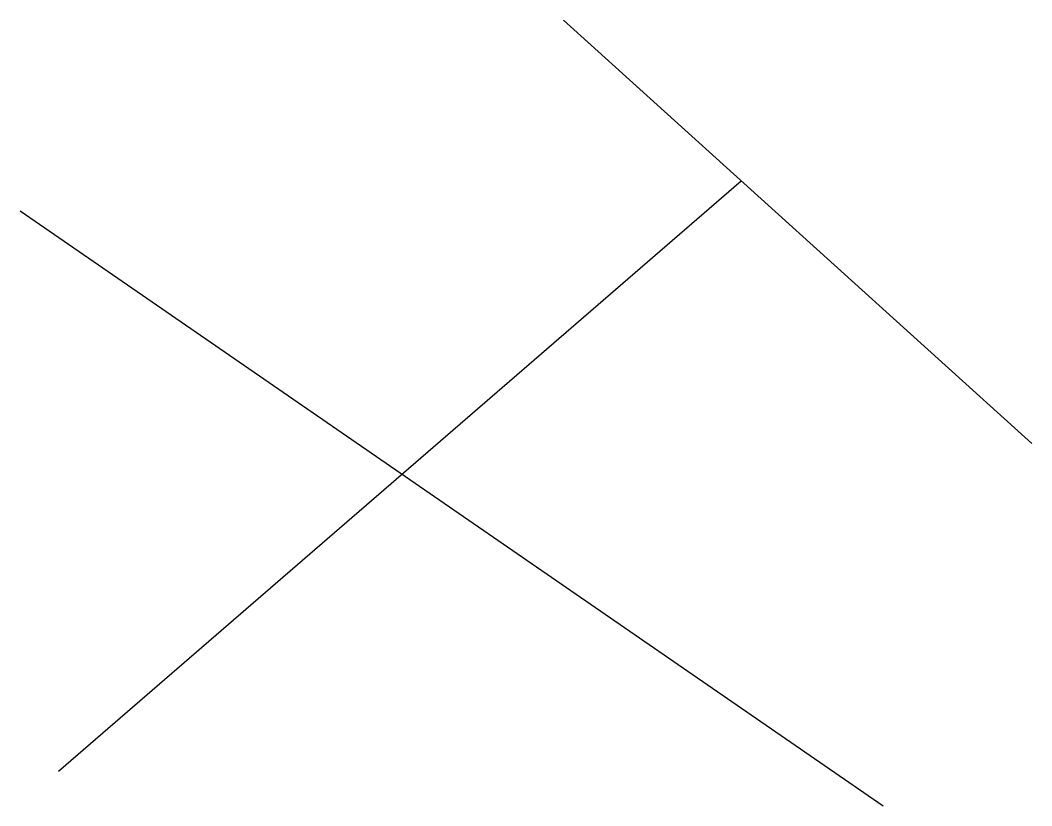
# Model space of a CAD drawing. Header units: millimetres. Extents: x -39.8 to 56.8, y -29 to 46.
import ezdxf

# ---------------------------------------------------------------- set-up
doc = ezdxf.new("R2010")
doc.units = ezdxf.units.MM
doc.layers.add('Sketch', color=7, linetype='CONTINUOUS')

msp = doc.modelspace()

# ---------------------------------------------------------------- linework, layer by layer
at = {"layer": 'Sketch'}
for p, q in [((12.0697, 45.9697), (56.7876, 5.57694)), ((-36.1498, -25.6969), (29.052, 30.6299)), ((-39.8084, 27.7875), (42.5958, -29.007))]:
    msp.add_line(p, q, dxfattribs=at)

doc.saveas('drawing.dxf')
